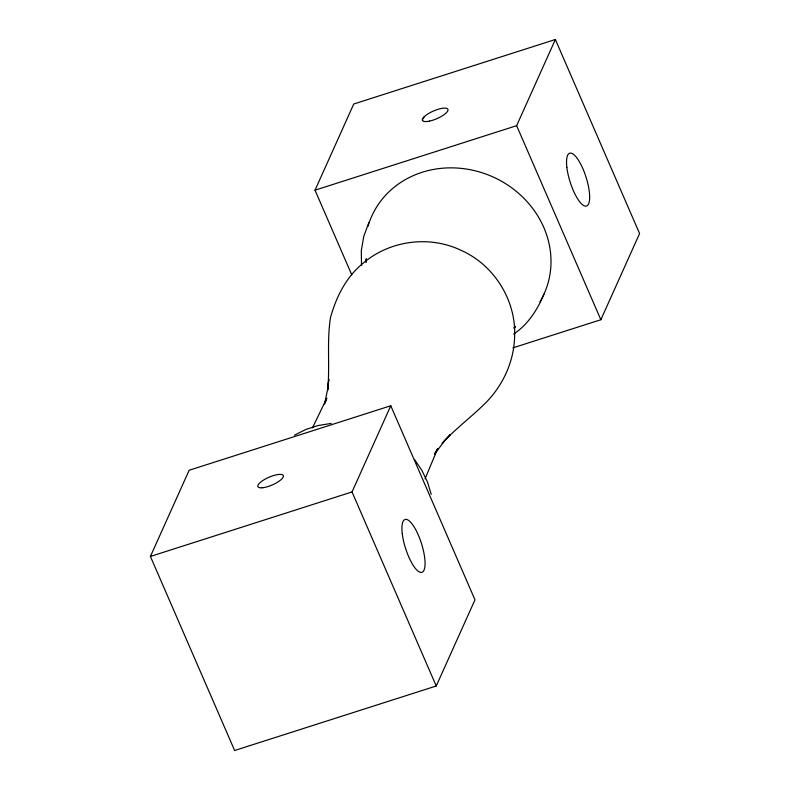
<?xml version="1.0" encoding="UTF-8"?>
<svg xmlns="http://www.w3.org/2000/svg" width="790" height="790" viewBox="0 0 790 790"><rect width="100%" height="100%" fill="white"/><g stroke="black" fill="none" stroke-linecap="round" stroke-linejoin="round"><path stroke-width="1.19" d="M422.591 120.574L422.591 118.875L424.368 116.604M366.096 262.043L366.254 258.755L366.017 262.142M327.643 390.221C330.101 366.017 326.625 341.616 330.516 317.511C336.214 296.922 346.227 276.826 363.153 263.198C389.579 240.545 428.96 235.183 460.471 250.065C493.898 264.531 516.324 300.259 514.606 336.639C514.063 361.988 502.322 386.903 484.142 404.342C470.494 417.693 455.07 429.168 442.153 443.318L450.458 434.391L443.98 441.6L434.668 454.072M327.682 390.171L328.808 379.259L327.712 388.907L324.572 404.174M325.292 402.762L326.793 398.2L312.494 427.844M368.812 222.75L363.756 236.348L361.307 250.736L361.524 265.479M425.06 478.859L437.729 448.473L434.668 453.648M150.416 556.446L189.146 470.267L390.764 405.764L474.978 599.817L436.248 685.996L234.63 750.5L150.416 556.446L352.034 491.943L390.764 405.764M351.748 274.801L315.022 190.183L353.752 104.004L555.37 39.5L639.584 233.554L600.854 319.733L512.937 347.857M600.854 319.733L516.64 125.679L555.37 39.5M544.034 293.979C537.546 309.611 528.006 324.562 513.678 334.051M514.014 328.048L515.594 326.438L514.014 327.969M294.443 435.181L305.858 429.464L318.202 425.514L331.188 423.42M315.022 190.183L516.64 125.679M414.454 459.434L421.87 470.346L427.499 482.068L431.202 494.333M352.034 491.943L436.248 685.996M368.012 226.296A94.523 85.527 24.2 0 1 492.19 176.585A94.523 85.527 24.2 0 1 539.916 301.81M262.191 487.786A13.864 4.187 -23.5 0 0 283.185 477.081A13.864 4.187 -23.5 0 0 266.378 478.464A13.864 4.187 -23.5 0 0 262.191 487.786M402.248 533.566A27.739 8.325 72.3 0 0 421.514 572.404A27.739 8.325 72.3 0 0 416.755 531.68A27.739 8.325 72.3 0 0 402.248 533.566M429.474 121.117A13.864 4.187 -23.5 0 0 447.999 109.593A13.864 4.187 -23.5 0 0 428.111 113.809A13.864 4.187 -23.5 0 0 429.474 121.117M566.855 167.302A27.739 8.325 72.3 0 0 586.121 206.131A27.739 8.325 72.3 0 0 581.361 165.416A27.739 8.325 72.3 0 0 566.855 167.302"/></g></svg>
